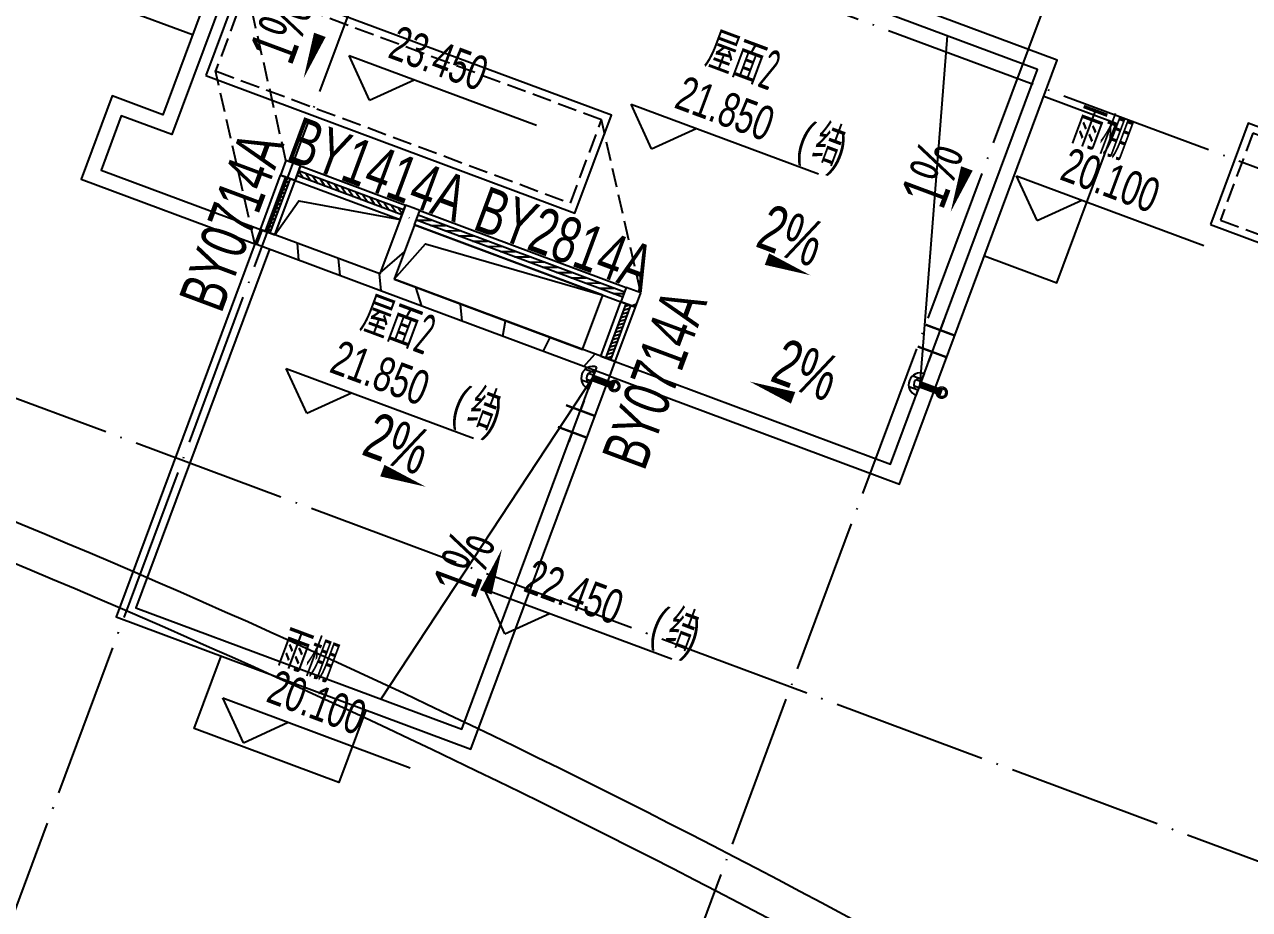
# Model space of a CAD drawing. Header units: millimetres. Extents: x 600121811 to 600690586, y 3472921280 to 3473279938.
# Drawn here: x 600542147 to 600557999, y 3473078158 to 3473089605 of the extents above; entities that cross this region are included whole.
import ezdxf
from ezdxf.enums import TextEntityAlignment as Align

# ---------------------------------------------------------------- set-up
doc = ezdxf.new("R2010")
doc.units = ezdxf.units.MM
doc.header["$LTSCALE"] = 1000
for name, pattern in [('AX-MALL-GIRD-200$0$DOTE', [2.4200000000000004, 2, -0.2, 0.02, -0.2]), ('AX-MALL-WALL-GJ$0$DASH', [0.35, 0.25, -0.1]), ('PX-MALL-PGJ-LG$0$CONTINOUS', [0]), ('PX-MALL-PGJ-LG$0$DASHDOT', [1, 0.5, -0.25, 0, -0.25])]:
    doc.linetypes.add(name, pattern=pattern)
doc.layers.get('0').update_dxf_attribs({"linetype": 'CONTINUOUS'})
for name, color, linetype in [('AX-MALL-DIM-PGJ$0$A-Anno-Dims', 3, 'CONTINUOUS'), ('AX-MALL-DIM-PGJ$0$A-Anno-Note', 241, 'CONTINUOUS'), ('AX-MALL-DIM-PGJ$0$A-Fixt', 81, 'CONTINUOUS'), ('AX-MALL-GIRD-200$0$A-Grid', 222, 'AX-MALL-GIRD-200$0$DOTE'), ('AX-MALL-GJ-200$0$A-Anno-Note', 241, 'CONTINUOUS'), ('AX-MALL-WALL-GJ$0$A-Anno-Levl', 201, 'CONTINUOUS'), ('AX-MALL-WALL-GJ$0$A-Anno-Note', 241, 'CONTINUOUS'), ('AX-MALL-WALL-GJ$0$A-Detl-Fine', 152, 'CONTINUOUS'), ('AX-MALL-WALL-GJ$0$A-Detl-Patt', 8, 'CONTINUOUS'), ('AX-MALL-WALL-GJ$0$A-Detl-Thin', 131, 'CONTINUOUS'), ('AX-MALL-WALL-GJ$0$A-SEE', 254, 'CONTINUOUS'), ('AX-MALL-WALL-GJ$0$A-Wall', 2, 'CONTINUOUS'), ('AX-MALL-WALL-GJ$0$A-Wall-Patt', 13, 'CONTINUOUS'), ('AX-MALL-WALL-GJ$0$A-Wind', 4, 'CONTINUOUS'), ('AX-MALL-WALL-GJ$0$A-Wind-Iden', 11, 'CONTINUOUS'), ('PX-MALL-PGJ-LG$0$P-Pipe-Risr', 7, 'CONTINUOUS'), ('PX-MALL-PGJ-LG$0$P-Pipe-Risr-Arch', 6, 'CONTINUOUS'), ('PX-MALL-PGJ-LG$0$P-Pipe-Risr-W100', 6, 'CONTINUOUS'), ('PX-MALL-PGJ-LG$0$P-Pipe-Risr-W50', 6, 'CONTINUOUS'), ('PX-MALL-PGJ-LG$0$P-Stom', 4, 'PX-MALL-PGJ-LG$0$DASHDOT'), ('PX-MALL-PGJ-LG$0$P-Stom-pipe', 4, 'PX-MALL-PGJ-LG$0$CONTINOUS'), ('PX-MALL-PGJ-LG$0$P-Stom-Strn', 120, 'CONTINUOUS'), ('PX-MALL-PGJ-LG$0$P-Stom-Strn-W100', 120, 'CONTINUOUS'), ('PX-MALL-PGJ-LG$0$P-Stom-Strn-W50', 120, 'CONTINUOUS'), ('PX-MALL-PGJ-LG$0$P-Stru', 40, 'CONTINUOUS')]:
    doc.layers.add(name, color=color, linetype=linetype)
doc.styles.add('AX-MALL-DIM-PGJ$0$_TCH_DIM', font='zy_en.shx', dxfattribs={"width": 0.7, "bigfont": 'zy_cn.shx'})
doc.styles.add('AX-MALL-WALL-GJ$0$_TCH_DIM', font='zy_en.shx', dxfattribs={"width": 0.7, "bigfont": 'zy_cn.shx'})
doc.styles.add('AX-MALL-WALL-GJ$0$_TCH_WINDOW', font='zyhz_enb.shx', dxfattribs={"width": 0.7, "height": 5, "bigfont": 'zy_cn.shx'})
doc.styles.add('AX-MALL-WALL-GJ$0$STANDARD', font='GBENOR', dxfattribs={"bigfont": 'GBCBIG'})
doc.styles.add('PX-MALL-PGJ-LG$0$jzfz', font='jzfz_eng.shx', dxfattribs={"width": 0.6, "bigfont": 'jzfz_cnb.shx'})
pattern_1 = [(45, (0, 359.0227), (-353.55353201463, 353.55353201463), [])]

# ---------------------------------------------------------------- blocks, each defined once
blk = doc.blocks.new('AX-MALL-GIRD-200')
at = {"layer": 'AX-MALL-GIRD-200$0$A-Grid'}
for p, q in [((600244912.440112, 3473204422.954183), (600602808.4442104, 3473071096.1909)), ((600241980.060326, 3473196551.41375), (600599876.0644244, 3473063224.650467)), ((600513866.9286618, 3473002563.337905), (600552596.4676111, 3473106527.064986)), ((600521738.4690948, 3472999630.958118), (600560468.008044, 3473103594.6852))]:
    blk.add_line(p, q, dxfattribs=at)
blk = doc.blocks.new('AX-MALL-WALL-GJ$0$fgegrhrthr')
at = {"layer": 'AX-MALL-WALL-GJ$0$A-Detl-Fine', "color": 4}
for centre, radius in [((398695.4114092588, 3439.033032417297), 118647.0101205937), ((398695.4114037752, 3439.0330286026), 118147.0101212981)]:
    blk.add_arc(centre, radius, 80.20345185786589, 99.86223111354508, dxfattribs=at)
blk = doc.blocks.new('AX-MALL-WALL-GJ$0$$WINLIB2D$00000039')
at = {"color": 0}
for points in [[(-0.4999999999983409, 0.5000000000445652), (-0.4999999999999964, -0.4999999999999716)], [(0.5000000000016591, 0.4999999999536158), (-0.4999999999983409, 0.5000000000445652)], [(0.4999999999983338, -0.5000000000463842), (0.4999999999999609, 0.4999999999999432)], [(-0.499999999999428, 0.1666666667124446), (0.500000000000572, 0.1666666666205998)], [(-0.3838834764901549, -0.166666666632409), (-0.4479860405916831, 0.1666666667079113)], [(-0.3158924398378069, -0.166666666637866), (-0.3799950039392748, 0.1666666667006353)], [(-0.2479014031851996, -0.166666666645142), (-0.3120039672867243, 0.1666666666951784)], [(-0.1799103665328481, -0.1666666666505989), (-0.2440129306343159, 0.1666666666887977)], [(-0.1119193298802692, -0.1666666666569512), (-0.1760218939817904, 0.1666666666824455)], [(-0.04392829322788927, -0.1666666666633319), (-0.1080308573293216, 0.1666666666760648)], [(0.02406274342471804, -0.1666666666696841), (-0.04003982067680312, 0.1666666666697125)], [(0.09205378007703402, -0.1666666666751411), (0.02795121597557682, 0.1666666666642556)], [(0.1600448167296129, -0.1666666666815217), (0.0959422526280953, 0.1666666666578749)], [(0.2280358533819644, -0.166666666687874), (0.163933289280525, 0.1666666666505989)], [(0.2960268900345753, -0.1666666666942547), (0.231924325933047, 0.1666666666460657)], [(0.3640179266869801, -0.1666666667006069), (0.2999153625854838, 0.166666666639685)], [(0.4320089633395341, -0.1666666667060639), (0.3679063992380058, 0.166666666632409)], [(0.4999999999916831, -0.1666666667115209), (0.4358974358904746, 0.1666666666260568)], [(-0.4518745131427302, -0.1666666666260284), (-0.5000000000072298, 0.08358586507802102)], [(-0.500000000000572, -0.1666666666214951), (0.499999999999428, -0.1666666667124446)], [(0.4999999999983338, -0.5000000000463842), (-0.5000000000016662, -0.4999999999554348)]]:
    blk.add_lwpolyline(points, dxfattribs=at)
blk = doc.blocks.new('AX-MALL-WALL-GJ')
at = {"layer": 'AX-MALL-WALL-GJ$0$A-Wall-Patt'}
h = blk.add_hatch(dxfattribs=at)
h.set_pattern_fill('普通砖', color=256, scale=200, style=0)
h.set_pattern_definition(pattern_1)
h.paths.add_polyline_path([(600545530.2539965, 3473087845.31495), (600545460.4354305, 3473087657.897322), (600545647.8530594, 3473087588.078754)])
h = blk.add_hatch(dxfattribs=at)
h.set_pattern_fill('普通砖', color=256, scale=200, style=0)
h.set_pattern_definition(pattern_1)
h.paths.add_polyline_path([(600545647.8530594, 3473087588.078754), (600545717.6716241, 3473087775.496384), (600545530.2539965, 3473087845.31495)])
h = blk.add_hatch(dxfattribs=at)
h.set_pattern_fill('普通砖', color=256, scale=200, style=0)
h.set_pattern_definition(pattern_1)
h.paths.add_polyline_path([(600547170.1582512, 3473087234.402496), (600547076.4494373, 3473087269.311779), (600547006.6308701, 3473087081.89415), (600547123.6125402, 3473087109.457409)])
h = blk.add_hatch(dxfattribs=at)
h.set_pattern_fill('普通砖', color=256, scale=200, style=0)
h.set_pattern_definition(pattern_1)
h.paths.add_polyline_path([(600547194.0484996, 3473087012.075583), (600547263.8670665, 3473087199.493213), (600547170.1582512, 3473087234.402496), (600547123.6125402, 3473087109.45741)])
h = blk.add_hatch(dxfattribs=at)
h.set_pattern_fill('普通砖', color=256, scale=200, style=0)
h.set_pattern_definition(pattern_1)
h.paths.add_polyline_path([(600547123.6125404, 3473087109.457409), (600547006.6308701, 3473087081.89415), (600546744.8112464, 3473086379.07804), (600546815.2472056, 3473086281.696213), (600546932.2288758, 3473086309.259473), (600547194.0484996, 3473087012.075583)])
h = blk.add_hatch(dxfattribs=at)
h.set_pattern_fill('普通砖', color=256, scale=200, style=0)
h.set_pattern_definition(pattern_1)
h.paths.add_polyline_path([(600545386.033436, 3473086885.262645), (600545198.6158068, 3473086955.081212), (600545128.7972404, 3473086767.663582)])
h = blk.add_hatch(dxfattribs=at)
h.set_pattern_fill('普通砖', color=256, scale=200, style=0)
h.set_pattern_definition(pattern_1)
h.paths.add_polyline_path([(600546815.2472056, 3473086281.696213), (600546744.8112464, 3473086379.07804), (600545386.033436, 3473086885.262645), (600545128.7972404, 3473086767.663582), (600546768.7014946, 3473086156.751127)])
h = blk.add_hatch(dxfattribs=at)
h.set_pattern_fill('普通砖', color=256, scale=200, style=0)
h.set_pattern_definition(pattern_1)
h.paths.add_polyline_path([(600549720.5291592, 3473085057.108706), (600549602.930096, 3473085314.344901), (600546932.2288758, 3473086309.259473), (600546815.2472056, 3473086281.696213), (600546768.7014946, 3473086156.751127)])
h = blk.add_hatch(dxfattribs=at)
h.set_pattern_fill('普通砖', color=256, scale=200, style=0)
h.set_pattern_definition(pattern_1)
h.paths.add_polyline_path([(600550121.9859161, 3473086134.760076), (600549934.5682851, 3473086204.578643), (600549864.7497203, 3473086017.161013)])
h = blk.add_hatch(dxfattribs=at)
h.set_pattern_fill('普通砖', color=256, scale=200, style=0)
h.set_pattern_definition(pattern_1)
h.paths.add_polyline_path([(600549864.7497203, 3473086017.161013), (600550052.1673489, 3473085947.342444), (600550121.9859161, 3473086134.760076)])
h = blk.add_hatch(dxfattribs=at)
h.set_pattern_fill('普通砖', color=256, scale=200, style=0)
h.set_pattern_definition(pattern_1)
h.paths.add_polyline_path([(600549720.5291592, 3473085057.108706), (600549790.3477253, 3473085244.526334), (600549602.930096, 3473085314.344901)])
at = {"layer": 'AX-MALL-WALL-GJ$0$A-Anno-Levl'}
for p, q in [((600546611.6664579, 3473088627.021833), (600546347.0685666, 3473089205.803274)), ((600546347.0685666, 3473089205.803274), (600548770.9212239, 3473088302.847033)), ((600546611.6664579, 3473088627.021833), (600547190.4478984, 3473088891.619725)), ((600550261.2880602, 3473087997.334035), (600549996.6901689, 3473088576.115475)), ((600549996.6901689, 3473088576.115475), (600552420.5428262, 3473087673.159235)), ((600550261.2880602, 3473087997.334035), (600550840.0695004, 3473088261.931926)), ((600555249.7364883, 3473087069.522287), (600554985.1385972, 3473087648.303728)), ((600554985.1385972, 3473087648.303728), (600557408.9912546, 3473086745.347487)), ((600555249.7364883, 3473087069.522287), (600555828.5179291, 3473087334.120179)), ((600545798.8582671, 3473084577.89072), (600545534.260376, 3473085156.672161)), ((600545534.260376, 3473085156.672161), (600547958.1130333, 3473084253.71592)), ((600545798.8582671, 3473084577.89072), (600546377.6397076, 3473084842.488611)), ((600548363.8924403, 3473081722.739125), (600548099.294549, 3473082301.520566)), ((600548099.294549, 3473082301.520566), (600550523.1472063, 3473081398.564325)), ((600548363.8924403, 3473081722.739125), (600548942.673881, 3473081987.337016)), ((600544979.1779761, 3473080315.468898), (600544714.5800848, 3473080894.250339)), ((600544714.5800848, 3473080894.250339), (600547138.4327421, 3473079991.294098)), ((600544979.1779761, 3473080315.468898), (600545557.9594169, 3473080580.066789))]:
    blk.add_line(p, q, dxfattribs=at)
at = {"layer": 'AX-MALL-WALL-GJ$0$A-Detl-Patt', "linetype": 'AX-MALL-WALL-GJ$0$DASH'}
for p, q in [((600545530.2539966, 3473087845.314951), (600545021.3644805, 3473090082.269639)), ((600545128.7972401, 3473086767.663582), (600544619.907724, 3473089004.61827)), ((600550121.9859161, 3473086134.760076), (600549613.0964, 3473088371.714764))]:
    blk.add_line(p, q, dxfattribs=at)
for points in [[(600544619.907724, 3473089004.618269), (600549211.6396433, 3473087294.063394), (600549613.0964, 3473088371.714764), (600545021.3644807, 3473090082.269639)], [(600557622.3014098, 3473087075.646615), (600562448.3053656, 3473085277.818532), (600562867.2167641, 3473086402.324309), (600558041.2128084, 3473088200.152392)]]:
    blk.add_lwpolyline(points, close=True, dxfattribs=at)
at = {"layer": 'AX-MALL-WALL-GJ$0$A-Detl-Thin'}
for points in [[(600549720.5291598, 3473085057.108708), (600553468.8817472, 3473083660.73738), (600555511.0748122, 3473089142.703038), (600545577.9404585, 3473092843.087053), (600543937.2041469, 3473088438.772757), (600543281.2424419, 3473088683.137741), (600542879.7856878, 3473087605.486379), (600545128.7972403, 3473086767.663582)], [(600549790.3477261, 3473085244.526337), (600553351.2826842, 3473083917.973576), (600555253.8386165, 3473089025.103975), (600545695.5395216, 3473092585.850858), (600544054.8032098, 3473088181.536561), (600543398.8415048, 3473088425.901545), (600543137.0218836, 3473087723.085442), (600545198.6158065, 3473086955.081211)], [(600544321.2062969, 3473089469.569814), (600543384.1181493, 3473089818.662645), (600544152.1223451, 3473091880.25648), (600545089.2104931, 3473091531.16365)], [(600554568.5241857, 3473086612.565131), (600555505.6123307, 3473086263.472293), (600556273.6165401, 3473088325.066123), (600555336.5283955, 3473088674.158962)], [(600545386.0334358, 3473086885.262645), (600545695.2427981, 3473087326.192807), (600547006.6308699, 3473087081.89415)], [(600545128.7972404, 3473086767.663582), (600543330.969157, 3473081941.659625), (600547922.7010759, 3473080231.10475), (600549720.5291609, 3473085057.10871)], [(600545316.2148699, 3473086697.845016), (600543588.2053527, 3473082059.258687), (600547805.1020129, 3473080488.340946), (600549533.1115309, 3473085126.927275)], [(600546932.2288756, 3473086309.259473), (600547337.1552807, 3473086767.722657), (600549630.4776827, 3473086104.434221)], [(600546563.9232671, 3473080737.289365), (600546214.8304365, 3473079800.201218), (600544340.6541427, 3473080498.386879), (600544689.7469723, 3473081435.475027)]]:
    blk.add_lwpolyline(points, dxfattribs=at)
for points in [[(600544491.2896262, 3473088945.818738), (600549270.4391749, 3473087165.445296), (600549741.7144978, 3473088430.514295), (600544962.5649492, 3473090210.887737)], [(600557493.683312, 3473087016.847084), (600562507.104897, 3473085149.200434), (600562995.8348619, 3473086461.12384), (600557982.4132769, 3473088328.77049)], [(600545647.8530594, 3473087588.078754), (600547006.6308701, 3473087081.89415), (600546744.8112464, 3473086379.07804), (600545386.033436, 3473086885.262645)], [(600546932.2288755, 3473086309.259473), (600549368.6580588, 3473085401.61811), (600549630.4776827, 3473086104.434221), (600547194.0484993, 3473087012.075583)]]:
    blk.add_lwpolyline(points, close=True, dxfattribs=at)
at = {"layer": 'AX-MALL-WALL-GJ$0$A-Wall'}
for p, q in [((600545530.2539965, 3473087845.31495), (600545460.4354305, 3473087657.897322)), ((600545717.6716241, 3473087775.496384), (600545530.2539965, 3473087845.31495)), ((600545460.4354305, 3473087657.897322), (600545647.8530598, 3473087588.078755)), ((600545647.8530594, 3473087588.078754), (600545717.6716241, 3473087775.496384)), ((600547076.4494373, 3473087269.311779), (600547006.630871, 3473087081.894149)), ((600547170.1582512, 3473087234.402496), (600547076.4494373, 3473087269.311779)), ((600547263.8670665, 3473087199.493213), (600547170.1582512, 3473087234.402496)), ((600547194.0484996, 3473087012.075583), (600547263.8670665, 3473087199.493213)), ((600547006.6308701, 3473087081.89415), (600546744.8112464, 3473086379.07804)), ((600545198.6158068, 3473086955.081212), (600545128.7972404, 3473086767.663582)), ((600545386.033436, 3473086885.262645), (600545198.6158068, 3473086955.081212)), ((600546744.8112464, 3473086379.07804), (600545386.033436, 3473086885.262645)), ((600547194.0484996, 3473087012.075583), (600546932.2288758, 3473086309.259473)), ((600546768.7014946, 3473086156.751127), (600545128.7972404, 3473086767.663582)), ((600549602.930096, 3473085314.344901), (600546932.2288758, 3473086309.259473)), ((600549720.5291592, 3473085057.108706), (600546768.7014946, 3473086156.751127)), ((600549934.5682851, 3473086204.578643), (600549864.7497189, 3473086017.161014)), ((600550121.9859161, 3473086134.760076), (600549934.5682851, 3473086204.578643)), ((600550052.1673489, 3473085947.342444), (600550121.9859161, 3473086134.760076)), ((600549864.7497203, 3473086017.161013), (600550052.1673489, 3473085947.342444)), ((600549790.3477253, 3473085244.526334), (600549602.9300959, 3473085314.344901)), ((600549720.5291592, 3473085057.108706), (600549790.3477253, 3473085244.526334))]:
    blk.add_line(p, q, dxfattribs=at)
at = {"layer": 'AX-MALL-WALL-GJ$0$A-Detl-Thin', "color": 0, "rotation": 339.5681613098035}
blk.add_blockref('AX-MALL-WALL-GJ$0$fgegrhrthr', (600121810.7232081, 3473109514.681513), dxfattribs=at)
at = {"layer": 'AX-MALL-WALL-GJ$0$A-SEE'}
blk.add_blockref('AX-MALL-GIRD-200', (0, 0), dxfattribs=at)
at = {"layer": 'AX-MALL-WALL-GJ$0$A-Wind', "zscale": 200}
for p, xscale, yscale, rotation in [((600545423.2344333, 3473087271.579984), -750, -200, 69.56816130519152), ((600546362.1512475, 3473087428.695267), -1450, -200, 339.5681613260963), ((600548564.3083928, 3473086608.327113), -2850, 200, 339.5681613257025), ((600549827.5487224, 3473085630.843672), 750, 200, 249.5681613182667)]:
    blk.add_blockref('AX-MALL-WALL-GJ$0$$WINLIB2D$00000039', p, dxfattribs=dict(at, xscale=xscale, yscale=yscale, rotation=rotation))
at = {"layer": 'AX-MALL-WALL-GJ$0$A-Anno-Note'}
for s, height, rotation, style, width, p in [('23.450', 446.25, 339.5681612504137, 'AX-MALL-WALL-GJ$0$_TCH_DIM', 0.7, (600546832.809933, 3473089185.080752)), ('2', 525, 339.568161309756, 'AX-MALL-WALL-GJ$0$STANDARD', 0.6, (600551614.4527721, 3473088810.811244)), ('21.850', 446.25, 339.5681612504137, 'AX-MALL-WALL-GJ$0$_TCH_DIM', 0.7, (600550538.1882799, 3473088534.621931)), ('(', 446.25, 339.5681612504137, 'AX-MALL-WALL-GJ$0$_TCH_DIM', 0.7, (600552114.8390862, 3473087947.27324)), ('结', 506.3829787234042, 339.5681612504137, 'AX-MALL-WALL-GJ$0$_TCH_DIM', 0.7, (600552309.9876927, 3473087874.574657)), (')', 446.25, 339.5681612504137, 'AX-MALL-WALL-GJ$0$_TCH_DIM', 0.7, (600552551.7863415, 3473087784.497565)), ('20.100', 446.25, 339.5681612504137, 'AX-MALL-WALL-GJ$0$_TCH_DIM', 0.7, (600555526.6367083, 3473087606.810183)), ('2', 525, 339.568161309756, 'AX-MALL-WALL-GJ$0$STANDARD', 0.6, (600547152.0229788, 3473085391.367929)), ('21.850', 446.25, 339.5681612504137, 'AX-MALL-WALL-GJ$0$_TCH_DIM', 0.7, (600546075.758487, 3473085115.178616)), ('(', 446.25, 339.5681612504137, 'AX-MALL-WALL-GJ$0$_TCH_DIM', 0.7, (600547652.4092933, 3473084527.829925)), ('结', 506.3829787234042, 339.5681612504137, 'AX-MALL-WALL-GJ$0$_TCH_DIM', 0.7, (600547847.5578998, 3473084455.131343)), (')', 446.25, 339.5681612504137, 'AX-MALL-WALL-GJ$0$_TCH_DIM', 0.7, (600548089.3565487, 3473084365.054251)), ('22.450', 446.25, 339.5681612504137, 'AX-MALL-WALL-GJ$0$_TCH_DIM', 0.7, (600548585.0359154, 3473082280.798044)), ('(', 446.25, 339.5681612504137, 'AX-MALL-WALL-GJ$0$_TCH_DIM', 0.7, (600550217.4434664, 3473081672.67833)), ('结', 506.3829787234042, 339.5681612504137, 'AX-MALL-WALL-GJ$0$_TCH_DIM', 0.7, (600550412.592073, 3473081599.979748)), (')', 446.25, 339.5681612504137, 'AX-MALL-WALL-GJ$0$_TCH_DIM', 0.7, (600550654.3907218, 3473081509.902656)), ('20.100', 446.25, 339.5681612504137, 'AX-MALL-WALL-GJ$0$_TCH_DIM', 0.7, (600545256.0781958, 3473080852.756794))]:
    blk.add_text(s, height=height, rotation=rotation, dxfattribs=dict(at, style=style, width=width)).set_placement(p)
at = {"layer": 'AX-MALL-WALL-GJ$0$A-Anno-Note', "style": 'AX-MALL-WALL-GJ$0$STANDARD'}
for s, p in [('屋面', (600550923.5994895, 3473089068.174364)), ('雨棚', (600555660.9353108, 3473088084.597516)), ('屋面', (600546461.1696961, 3473085648.731049)), ('雨棚', (600545390.3767986, 3473081330.544126))]:
    blk.add_text(s, height=506.3829787234042, rotation=339.568161309756, dxfattribs=at).set_placement(p)
at = {"layer": 'AX-MALL-WALL-GJ$0$A-Wind-Iden', "style": 'AX-MALL-WALL-GJ$0$_TCH_WINDOW', "width": 0.7}
for s, rotation, p in [('BY1414A', 339.5681603398645, (600545516.6980269, 3473087864.715659)), ('BY0714A', 69.56816039518122, (600544692.76439, 3473085856.137526)), ('BY2814A', 339.5681603398645, (600547931.176883, 3473086965.251436)), ('BY0714A', 69.56816039518122, (600550165.7544594, 3473083817.288131))]:
    blk.add_text(s, height=595, rotation=rotation, dxfattribs=at).set_placement(p)
blk = doc.blocks.new('PX-MALL-PGJ-LG$0$A$C48A01704')
at = {"layer": 'PX-MALL-PGJ-LG$0$P-Stom-Strn-W100', "ltscale": 0.7}
for p, q in [((-127.5497024716969, 73.83302595079476), (0, 73.83302595079476)), ((0, 150), (0, -150)), ((-127.5497024716969, -73.83302595079658), (0, -73.83302595079658))]:
    blk.add_line(p, q, dxfattribs=at)
blk.add_arc((3.056681682595809, -1.818989403545856e-12), 150.0311411104683, 91.16740482469793, 268.8325951753021, dxfattribs=at)
blk = doc.blocks.new('PX-MALL-PGJ-LG$0$A$C00A74F81')
at = {"layer": 'PX-MALL-PGJ-LG$0$P-Stom-Strn-W50', "ltscale": 0.7}
for p, q in [((-70.1523363594315, 40.60816427293685), (0, 40.60816427293685)), ((0, 82.5), (0, -82.5)), ((-70.1523363594315, -40.60816427293776), (0, -40.60816427293776))]:
    blk.add_line(p, q, dxfattribs=at)
blk.add_arc((1.681174925426603, -9.094947017729282e-13), 82.51712761075758, 91.16740482469793, 268.8325951753021, dxfattribs=at)
blk = doc.blocks.new('PX-MALL-PGJ-LG$0$P-Stom-Ysd-Cp')
at = {"layer": 'PX-MALL-PGJ-LG$0$P-Stom-Strn-W100', "ltscale": 0.7}
blk.add_blockref('PX-MALL-PGJ-LG$0$A$C48A01704', (0, 0), dxfattribs=at)
at = {"layer": 'PX-MALL-PGJ-LG$0$P-Stom-Strn-W50'}
blk.add_blockref('PX-MALL-PGJ-LG$0$A$C00A74F81', (0, 0), dxfattribs=at)
blk = doc.blocks.new('PX-MALL-PGJ-LG$0$P-Risr')
at = {"layer": 'PX-MALL-PGJ-LG$0$P-Pipe-Risr-W50'}
h = blk.add_hatch(color=0, dxfattribs=at)
edge = h.paths.add_edge_path()
edge.add_ellipse((0, 0), major_axis=(47.05795628796547, 47.05795628796547), ratio=0.9999999999999695, start_angle=225.0000000000009, end_angle=405.0000000000009, ccw=False)
edge.add_ellipse((0, 0), major_axis=(47.05795628796764, 47.05795628796764), ratio=0.9999999999998785, start_angle=133.9675974886221, end_angle=225.0000000000035, ccw=False)
edge.add_line((-66.53919663240958, 1.199087783927098), (-54.4367953546693, 1.199087783927098))
edge.add_ellipse((0, 0), major_axis=(-38.50196423560672, 38.50196423560672), ratio=0.9999999999999859, start_angle=43.73814098242129, end_angle=134.9999999999996)
edge.add_ellipse((0, 0), major_axis=(38.50196423561096, 38.50196423561096), ratio=0.9999999999998216, start_angle=225.0000000000051, end_angle=405.0000000000051)
edge.add_ellipse((0, 0), major_axis=(38.50196423560679, 38.50196423560679), ratio=0.9999999999999831, start_angle=45.00000000000048, end_angle=133.7381409824204)
edge.add_line((-54.43679535467527, 1.199087783927098), (-66.53919663241555, 1.199087783927098))
edge.add_ellipse((0, 0), major_axis=(-47.05795628796762, 47.05795628796762), ratio=0.9999999999998742, start_angle=-45.00000000000358, end_angle=43.967597488629224, ccw=False)
at = {"layer": 'PX-MALL-PGJ-LG$0$P-Pipe-Risr-Arch', "ltscale": 0.7}
blk.add_circle((0, 0), 59.29000000000001, dxfattribs=at)
at = {"layer": 'PX-MALL-PGJ-LG$0$P-Pipe-Risr-W100', "color": 0, "const_width": 15}
blk.add_lwpolyline([(-75, 0, 1), (75, 0, 1)], format="xyb", close=True, dxfattribs=at)
at = {"layer": 'PX-MALL-PGJ-LG$0$P-Pipe-Risr-W50'}
blk.add_circle((0, 0), 54.45000000000001, dxfattribs=at)
at = {"layer": 'PX-MALL-PGJ-LG$0$P-Pipe-Risr', "style": 'PX-MALL-PGJ-LG$0$jzfz', "width": 0.6, "flags": 1}
for tag, p in [('SYS-MARK', (0.3310501334344735, -45.65933377496549)), ('RANGE', (0.3337570973526454, -45.67887874227017))]:
    blk.add_attdef(tag, text='', height=0.015625, dxfattribs=at).set_placement(p, align=Align.MIDDLE)
blk = doc.blocks.new('PX-MALL-PGJ-LG$0$fstg')
at = {"layer": 'PX-MALL-PGJ-LG$0$P-Stru', "ltscale": 0.7, "const_width": 30}
for points in [[(-199.9999999999418, 150.0000000002328), (200.0000000000582, 150)], [(5.820766091346741e-11, 150.0000000001164), (5.820766091346741e-11, 286.5484393091174)], [(200.0000000000582, -149.9999999998836), (-199.9999999999418, -149.9999999997672)], [(5.820766091346741e-11, -150.0000000001164), (5.820766091346741e-11, -286.5484393091174)]]:
    blk.add_lwpolyline(points, dxfattribs=at)
blk = doc.blocks.new('PX-MALL-PGJ-LG')
at = {"layer": 'PX-MALL-PGJ-LG$0$P-Stom', "const_width": 89.99999999999999}
for points in [[(600549498.2022481, 3473085033.218459), (600549779.3286915, 3473084928.49061)], [(600553735.2847995, 3473084948.770537), (600554016.4112428, 3473084844.042688)]]:
    blk.add_lwpolyline(points, dxfattribs=at)
at = {"layer": 'PX-MALL-PGJ-LG$0$P-Stom-pipe', "ltscale": 0.7, "rotation": 249.5681612713223}
for p in [(600549779.3286915, 3473084928.49061), (600554016.4112428, 3473084844.042688)]:
    blk.add_blockref('PX-MALL-PGJ-LG$0$P-Risr', p, dxfattribs=at)
at = {"layer": 'PX-MALL-PGJ-LG$0$P-Stom-Strn', "rotation": 339.5681612713225}
for p in [(600549498.2022481, 3473085033.218459), (600553735.2847995, 3473084948.770537)]:
    blk.add_blockref('PX-MALL-PGJ-LG$0$P-Stom-Ysd-Cp', p, dxfattribs=at)
at = {"layer": 'PX-MALL-PGJ-LG$0$P-Stru', "rotation": 339.568161165095}
for p in [(600553944.7404994, 3473085511.023425), (600549288.7465496, 3473084470.96557)]:
    blk.add_blockref('PX-MALL-PGJ-LG$0$fstg', p, dxfattribs=at)
blk = doc.blocks.new('AX-MALL-DIM-PGJ')
at = {"layer": 'AX-MALL-DIM-PGJ$0$A-Anno-Dims'}
for points in [[(600546053.0002757, 3473089697.955034, 0, 0, 0), (600545759.2195008, 3473088909.343934, 0, 160, 0), (600545968.6751999, 3473089471.596822, 0, 0, 0)], [(600554350.6808987, 3473087767.79905, 0, 0, 0), (600554132.2770252, 3473087181.526109, 0, 160, 0), (600554341.732724, 3473087743.778997, 0, 0, 0)], [(600551495.7263566, 3473086667.435083, 0, 0, 0), (600552316.7187581, 3473086361.591323, 0, 160, 0), (600551754.46587, 3473086571.047022, 0, 0, 0)], [(600552661.2513458, 3473084564.93428, 0, 0, 0), (600551530.4348644, 3473084986.196601, 0, 160, 0), (600552092.6877525, 3473084776.740902, 0, 0, 0)], [(600546277.5554326, 3473084021.245752, 0, 0, 0), (600547340.2403237, 3473083625.364448, 0, 160, 0), (600546777.9874356, 3473083834.820147, 0, 0, 0)], [(600548039.321598, 3473082052.712331, 0, 0, 0), (600548326.0400746, 3473082822.365734, 0, 160, 0), (600548116.5843755, 3473082260.112845, 0, 0, 0)]]:
    blk.add_lwpolyline(points, format="xyseb", dxfattribs=at)
at = {"layer": 'AX-MALL-DIM-PGJ$0$A-Fixt'}
for p, q in [((600553735.2847991, 3473084948.770537), (600554092.1157643, 3473089457.879826)), ((600549498.2022469, 3473085033.218459), (600546757.409565, 3473080878.637125))]:
    blk.add_line(p, q, dxfattribs=at)
at = {"layer": 'AX-MALL-DIM-PGJ$0$A-Anno-Note', "style": 'AX-MALL-DIM-PGJ$0$_TCH_DIM', "width": 0.7}
for s, rotation, p in [('1%', 69.5681613052115, (600545600.8023748, 3473089057.582982)), ('1%', 69.56816133714493, (600554029.9739723, 3473087193.651885)), ('2%', 339.5681613059148, (600551588.0406997, 3473086739.865541)), ('2%', 339.5681613257594, (600551777.6612477, 3473085000.91778)), ('2%', 339.5681613126058, (600546490.7160206, 3473084048.657439)), ('1%', 69.56816130772943, (600547971.1758466, 3473082156.528337))]:
    blk.add_text(s, height=595, rotation=rotation, dxfattribs=at).set_placement(p)

msp = doc.modelspace()

# ---------------------------------------------------------------- block references
at = {"layer": 'AX-MALL-GJ-200$0$A-Anno-Note'}
for name in ['AX-MALL-WALL-GJ', 'PX-MALL-PGJ-LG', 'AX-MALL-DIM-PGJ']:
    msp.add_blockref(name, (0, 0), dxfattribs=at)

doc.saveas('drawing.dxf')
